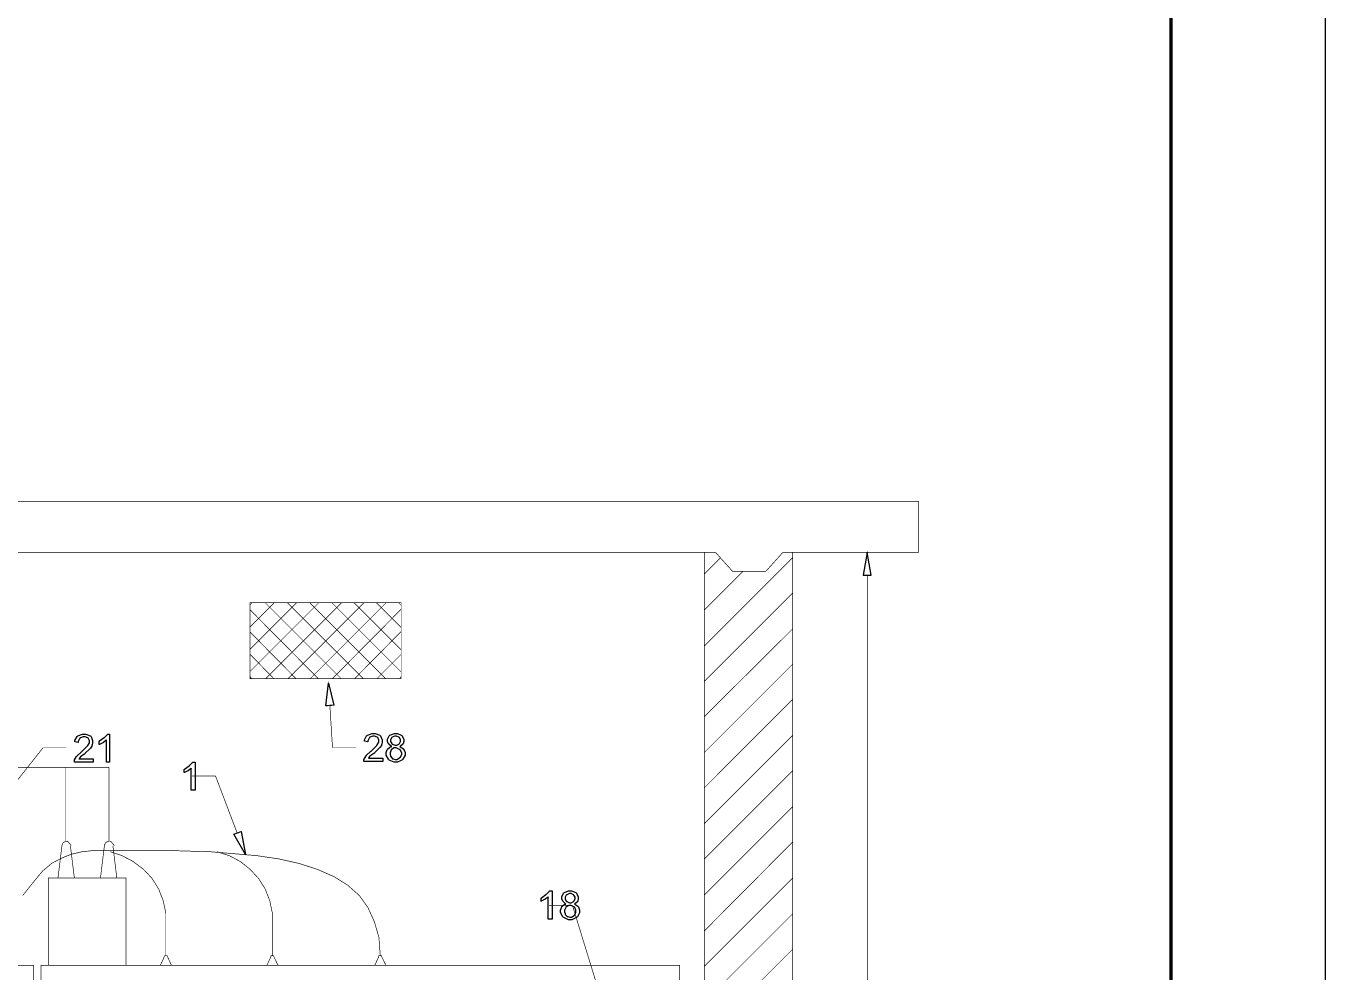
# Model space of a CAD drawing. Header units: metres. Extents: x -593 to 248, y 430 to 1024.
# Drawn here: x 164 to 248.3, y 660 to 721.4 of the extents above; entities that cross this region are included whole.
import ezdxf

# ---------------------------------------------------------------- set-up
doc = ezdxf.new("R2010")
doc.units = ezdxf.units.M
doc.header["$MEASUREMENT"] = 0
for name, color, linetype in [('C00-00-00-BLACK', 7, 'Continuous'), ('C00-7E-FF', 150, 'Continuous'), ('CFF-00-00', 1, 'Continuous'), ('CFF-7E-00', 30, 'Continuous')]:
    doc.layers.add(name, color=color, linetype=linetype)

msp = doc.modelspace()

# ---------------------------------------------------------------- linework, layer by layer
msp.add_line((248.297, 1023.566), (248.297, 429.566))
at = {"lineweight": 100}
msp.add_line((238.297, 1013.566), (238.297, 439.566), dxfattribs=at)
at = {"layer": 'C00-00-00-BLACK', "const_width": 0.0423}
for points in [[(221.94, 690.528), (89.234, 690.528)], [(221.94, 687.223), (221.94, 690.528)], [(102.425, 687.223), (208.75, 687.223)], [(208.031, 618.553), (208.031, 687.223)], [(212.015, 685.992), (209.853, 685.992), (208.75, 687.223)], [(212.015, 685.992), (213.119, 687.223)], [(213.119, 687.223), (221.94, 687.223)], [(213.755, 616.899), (213.755, 687.223)], [(208.031, 685.823), (209.089, 686.881)], [(208.031, 681.161), (213.755, 686.881)], [(208.031, 683.493), (210.531, 685.992)], [(208.031, 678.871), (213.755, 684.594)], [(178.553, 683.832), (178.68, 683.959)], [(178.553, 682.389), (180.122, 683.959)], [(178.553, 680.95), (181.564, 683.959)], [(178.553, 679.508), (183.006, 683.959)], [(184.449, 679.042), (179.529, 683.959)], [(179.572, 679.042), (184.49, 683.959)], [(185.89, 679.042), (180.972, 683.959)], [(181.013, 679.042), (185.933, 683.959)], [(187.331, 679.042), (182.413, 683.959)], [(182.456, 679.042), (187.374, 683.959)], [(188.351, 679.466), (183.856, 683.959)], [(188.351, 680.905), (185.298, 683.959)], [(188.351, 682.348), (186.739, 683.959)], [(188.351, 683.789), (188.182, 683.959)], [(182.963, 679.042), (178.553, 683.493)], [(183.897, 679.042), (188.351, 683.536)], [(181.522, 679.042), (178.553, 682.05)], [(185.34, 679.042), (188.351, 682.093)], [(208.031, 676.582), (213.755, 682.262)], [(180.08, 679.042), (178.553, 680.609)], [(186.782, 679.042), (188.351, 680.609)], [(208.031, 674.25), (213.755, 679.973)], [(178.637, 679.042), (178.553, 679.17)], [(188.266, 679.042), (188.351, 679.17)], [(208.031, 671.963), (213.755, 677.685)], [(208.031, 669.631), (213.755, 675.354)], [(208.031, 667.342), (213.755, 673.065)], [(208.031, 665.012), (213.755, 670.732)], [(166.636, 668.486), (166.582, 668.486), (166.424, 668.402), (166.34, 668.244), (166.34, 668.19)], [(166.636, 668.486), (166.582, 668.486), (166.424, 668.402), (166.34, 668.244), (166.34, 668.19)], [(166.932, 668.19), (166.921, 668.233), (166.706, 668.486), (166.636, 668.486)], [(166.932, 668.19), (166.921, 668.233), (166.706, 668.486), (166.636, 668.486)], [(169.394, 668.486), (169.34, 668.486), (169.18, 668.402), (169.094, 668.244), (169.094, 668.19)], [(169.394, 668.486), (169.34, 668.486), (169.18, 668.402), (169.094, 668.244), (169.094, 668.19)], [(169.733, 668.19), (169.721, 668.233), (169.506, 668.486), (169.436, 668.486)], [(169.733, 668.19), (169.721, 668.233), (169.506, 668.486), (169.436, 668.486)], [(208.031, 662.68), (213.755, 668.443)], [(166.083, 666.112), (166.34, 668.19)], [(166.083, 666.112), (166.34, 668.19)], [(167.145, 666.112), (166.89, 668.19)], [(167.145, 666.112), (166.89, 668.19)], [(168.841, 666.112), (169.094, 668.19)], [(168.841, 666.112), (169.094, 668.19)], [(169.901, 666.112), (169.647, 668.19)], [(169.901, 666.112), (169.647, 668.19)], [(208.031, 660.389), (213.755, 666.112)], [(208.031, 658.058), (213.755, 663.781)], [(172.701, 660.431), (172.742, 660.474), (172.986, 661.006), (172.997, 661.069)], [(173.167, 661.069), (172.997, 661.069)], [(173.167, 661.069), (173.187, 661.006), (173.433, 660.474), (173.466, 660.431)], [(179.614, 660.431), (179.656, 660.474), (179.9, 661.006), (179.911, 661.069)], [(180.08, 661.069), (179.911, 661.069)], [(180.08, 661.069), (180.09, 661.006), (180.345, 660.474), (180.377, 660.431)], [(186.612, 660.431), (186.654, 660.474), (186.897, 661.006), (186.908, 661.069)], [(187.078, 661.069), (186.866, 661.069)], [(187.078, 661.069), (187.088, 661.006), (187.343, 660.474), (187.374, 660.431)], [(208.031, 655.77), (213.755, 661.492)], [(155.481, 660.431), (164.514, 660.431), (164.514, 618.426)]]:
    msp.add_lwpolyline(points, dxfattribs=at)
for points in [[(178.553, 683.959), (188.351, 683.959), (188.351, 679.042), (178.553, 679.042), (178.553, 683.959)], [(165.448, 660.431), (170.495, 660.431), (170.495, 666.112), (165.448, 666.112), (165.448, 660.431)], [(206.416, 621.689), (164.982, 621.689), (164.982, 660.431), (206.416, 660.431), (206.416, 621.689)]]:
    msp.add_lwpolyline(points, close=True, dxfattribs=at)
at = {"layer": 'C00-7E-FF', "const_width": 0.0423}
for points in [[(214.264, 687.223), (219.098, 687.223)], [(218.59, 685.739), (218.59, 656.235)], [(183.728, 677.261), (183.897, 674.547), (185.424, 674.547)], [(161.631, 670.14), (165.109, 674.547), (166.636, 674.547)], [(177.704, 669.039), (176.305, 672.723), (174.778, 672.723)], [(200.989, 659.373), (199.464, 664.331), (197.937, 664.331)]]:
    msp.add_lwpolyline(points, dxfattribs=at)
for points in [[(218.336, 685.739), (218.845, 685.739), (218.59, 687.223), (218.336, 685.739)], [(183.472, 677.261), (183.644, 678.743), (183.983, 677.304), (183.472, 677.261)], [(177.961, 669.123), (178.257, 667.639), (177.492, 668.953), (177.961, 669.123)]]:
    msp.add_lwpolyline(points, close=True, dxfattribs=at)
at = {"layer": 'C00-7E-FF'}
for points in [[(218.336, 685.739), (218.845, 685.739), (218.59, 687.223), (218.336, 685.739)], [(183.472, 677.261), (183.644, 678.743), (183.983, 677.304), (183.472, 677.261)], [(177.961, 669.123), (178.257, 667.639), (177.492, 668.953), (177.961, 669.123)]]:
    msp.add_lwpolyline(points, close=True, dxfattribs=at)
at = {"layer": 'CFF-00-00', "const_width": 0.0423}
for points in [[(166.593, 668.486), (166.593, 673.277), (159.935, 673.277)], [(169.394, 673.277), (166.593, 673.277)], [(169.394, 668.486), (169.394, 673.277)], [(186.994, 661.069), (186.908, 662.254), (186.612, 663.273), (186.186, 664.205), (185.637, 664.969), (184.872, 665.646), (183.983, 666.197), (182.922, 666.663), (181.734, 667.046), (180.418, 667.342), (178.976, 667.555), (177.492, 667.681), (175.965, 667.808), (174.481, 667.851), (173.04, 667.894), (171.682, 667.894), (170.452, 667.894), (169.394, 667.894), (168.459, 667.894), (167.652, 667.808), (166.932, 667.639), (166.297, 667.385), (165.661, 667.046), (165.068, 666.536), (164.473, 665.815), (163.795, 664.969)], [(173.081, 661.069), (173.081, 663.824), (172.912, 664.628), (172.616, 665.392), (172.192, 666.07), (171.64, 666.663), (170.962, 667.173), (170.24, 667.555), (169.478, 667.808)], [(179.995, 661.069), (179.995, 663.824), (179.825, 664.628), (179.529, 665.392), (179.103, 666.07), (178.553, 666.663), (177.918, 667.173), (177.196, 667.555), (176.391, 667.808)]]:
    msp.add_lwpolyline(points, dxfattribs=at)
at = {"layer": 'CFF-7E-00'}
for points in [[(168.375, 673.827), (168.375, 673.616), (167.145, 673.616), (167.145, 673.648), (167.145, 673.72), (167.145, 673.743), (167.154, 673.765), (167.292, 673.976), (167.314, 673.997), (167.324, 674.019), (167.579, 674.262), (167.61, 674.293), (167.663, 674.336), (167.982, 674.654), (167.993, 674.675), (168.014, 674.697), (168.12, 674.873), (168.12, 674.931), (168.12, 674.995), (168.046, 675.164), (168.036, 675.185), (168.014, 675.196), (167.84, 675.27), (167.782, 675.27), (167.718, 675.27), (167.534, 675.196), (167.525, 675.185), (167.503, 675.164), (167.398, 674.957), (167.398, 674.888), (167.187, 674.931), (167.187, 675.026), (167.324, 675.291), (167.355, 675.311), (167.376, 675.334), (167.681, 675.438), (167.782, 675.438), (167.887, 675.438), (168.174, 675.334), (168.206, 675.311), (168.226, 675.291), (168.332, 675.022), (168.332, 674.931), (168.332, 674.878), (168.299, 674.738), (168.29, 674.716), (168.29, 674.664), (168.184, 674.527), (168.163, 674.505), (168.141, 674.485), (167.855, 674.198), (167.824, 674.166), (167.78, 674.135), (167.534, 673.965), (167.525, 673.954), (167.514, 673.944), (167.451, 673.838), (167.441, 673.827), (168.375, 673.827)], [(169.436, 673.616), (169.224, 673.616), (169.224, 675.058), (169.213, 675.037), (169.03, 674.899), (169.009, 674.888), (168.987, 674.879), (168.776, 674.77), (168.755, 674.759), (168.755, 674.972), (168.787, 674.995), (169.073, 675.207), (169.094, 675.227), (169.126, 675.249), (169.297, 675.418), (169.308, 675.438), (169.436, 675.438), (169.436, 673.616)], [(187.163, 673.87), (187.163, 673.658), (185.933, 673.658), (185.933, 673.689), (185.933, 673.761), (185.933, 673.785), (185.942, 673.806), (186.08, 674.019), (186.102, 674.04), (186.112, 674.062), (186.368, 674.304), (186.401, 674.336), (186.454, 674.379), (186.771, 674.696), (186.782, 674.716), (186.802, 674.738), (186.908, 674.915), (186.908, 674.972), (186.908, 675.037), (186.834, 675.207), (186.824, 675.227), (186.802, 675.238), (186.627, 675.311), (186.569, 675.311), (186.505, 675.311), (186.323, 675.238), (186.313, 675.227), (186.291, 675.207), (186.186, 675), (186.186, 674.931), (185.974, 674.972), (185.974, 675.069), (186.112, 675.334), (186.143, 675.354), (186.164, 675.376), (186.467, 675.481), (186.569, 675.481), (186.675, 675.481), (186.961, 675.376), (186.994, 675.354), (187.015, 675.334), (187.121, 675.063), (187.121, 674.972), (187.121, 674.92), (187.088, 674.781), (187.078, 674.759), (187.078, 674.706), (186.961, 674.569), (186.951, 674.547), (186.929, 674.526), (186.644, 674.241), (186.612, 674.209), (186.569, 674.177), (186.323, 674.008), (186.313, 673.997), (186.302, 673.987), (186.239, 673.881), (186.229, 673.87), (187.163, 673.87)], [(187.756, 674.632), (187.723, 674.643), (187.553, 674.781), (187.544, 674.802), (187.522, 674.813), (187.46, 674.966), (187.46, 675.015), (187.46, 675.1), (187.564, 675.334), (187.586, 675.354), (187.618, 675.376), (187.913, 675.481), (188.012, 675.481), (188.107, 675.481), (188.361, 675.376), (188.392, 675.354), (188.413, 675.334), (188.519, 675.095), (188.519, 675.015), (188.519, 674.963), (188.488, 674.813), (188.478, 674.802), (188.467, 674.781), (188.286, 674.643), (188.266, 674.632), (188.286, 674.622), (188.497, 674.485), (188.519, 674.463), (188.529, 674.442), (188.605, 674.235), (188.605, 674.166), (188.605, 674.071), (188.467, 673.806), (188.435, 673.785), (188.404, 673.753), (188.11, 673.616), (188.012, 673.616), (187.895, 673.616), (187.575, 673.753), (187.544, 673.785), (187.522, 673.806), (187.374, 674.077), (187.374, 674.166), (187.374, 674.241), (187.448, 674.442), (187.46, 674.463), (187.48, 674.485), (187.687, 674.632), (187.756, 674.632)], [(187.67, 675.015), (187.67, 674.963), (187.745, 674.824), (187.756, 674.802), (187.777, 674.792), (187.953, 674.716), (188.012, 674.716), (188.065, 674.716), (188.201, 674.792), (188.223, 674.802), (188.233, 674.824), (188.308, 674.968), (188.308, 675.015), (188.308, 675.069), (188.233, 675.218), (188.223, 675.227), (188.201, 675.238), (188.059, 675.311), (188.012, 675.311), (187.948, 675.311), (187.777, 675.238), (187.756, 675.227), (187.745, 675.218), (187.67, 675.066), (187.67, 675.015)], [(187.628, 674.166), (187.628, 674.125), (187.659, 674.008), (187.67, 673.997), (187.68, 673.976), (187.786, 673.838), (187.797, 673.827), (187.851, 673.827), (187.971, 673.785), (188.012, 673.785), (188.076, 673.785), (188.244, 673.892), (188.266, 673.913), (188.286, 673.924), (188.392, 674.106), (188.392, 674.166), (188.392, 674.23), (188.286, 674.41), (188.266, 674.42), (188.244, 674.442), (188.037, 674.547), (187.969, 674.547), (187.905, 674.547), (187.734, 674.442), (187.713, 674.42), (187.702, 674.41), (187.628, 674.228), (187.628, 674.166)], [(174.993, 671.793), (174.735, 671.793), (174.735, 673.235), (174.724, 673.214), (174.545, 673.076), (174.524, 673.065), (174.502, 673.056), (174.29, 672.95), (174.269, 672.939), (174.269, 673.151), (174.301, 673.173), (174.586, 673.384), (174.608, 673.404), (174.64, 673.426), (174.809, 673.596), (174.82, 673.616), (174.993, 673.616), (174.993, 671.793)], [(198.148, 663.443), (197.891, 663.443), (197.891, 664.885), (197.88, 664.865), (197.701, 664.727), (197.68, 664.716), (197.659, 664.705), (197.446, 664.597), (197.426, 664.586), (197.426, 664.8), (197.457, 664.822), (197.742, 665.033), (197.765, 665.053), (197.796, 665.075), (197.967, 665.256), (197.978, 665.266), (198.148, 665.266), (198.148, 663.443)], [(199.036, 664.417), (199.015, 664.428), (198.878, 664.565), (198.869, 664.586), (198.846, 664.597), (198.783, 664.75), (198.783, 664.8), (198.783, 664.885), (198.888, 665.118), (198.91, 665.139), (198.942, 665.161), (199.203, 665.266), (199.292, 665.266), (199.398, 665.266), (199.686, 665.161), (199.717, 665.139), (199.738, 665.118), (199.844, 664.88), (199.844, 664.8), (199.844, 664.748), (199.811, 664.597), (199.801, 664.586), (199.79, 664.565), (199.611, 664.428), (199.59, 664.417), (199.611, 664.407), (199.822, 664.269), (199.844, 664.247), (199.854, 664.226), (199.929, 664.02), (199.929, 663.951), (199.929, 663.856), (199.792, 663.591), (199.76, 663.569), (199.727, 663.537), (199.432, 663.4), (199.334, 663.4), (199.217, 663.4), (198.9, 663.537), (198.869, 663.569), (198.846, 663.591), (198.699, 663.861), (198.699, 663.951), (198.699, 664.025), (198.772, 664.226), (198.783, 664.247), (198.804, 664.269), (198.977, 664.417), (199.036, 664.417)], [(198.995, 664.8), (198.995, 664.748), (199.068, 664.608), (199.079, 664.586), (199.1, 664.576), (199.275, 664.501), (199.334, 664.501), (199.386, 664.501), (199.526, 664.576), (199.548, 664.586), (199.558, 664.608), (199.632, 664.753), (199.632, 664.8), (199.632, 664.854), (199.558, 665.002), (199.548, 665.012), (199.526, 665.023), (199.381, 665.096), (199.334, 665.096), (199.269, 665.096), (199.1, 665.023), (199.079, 665.012), (199.068, 665.002), (198.995, 664.851), (198.995, 664.8)], [(198.952, 663.951), (198.952, 663.91), (198.984, 663.793), (198.995, 663.781), (198.995, 663.74), (199.111, 663.623), (199.122, 663.612), (199.174, 663.612), (199.294, 663.569), (199.334, 663.569), (199.398, 663.569), (199.568, 663.675), (199.59, 663.696), (199.611, 663.707), (199.675, 663.89), (199.675, 663.951), (199.675, 664.014), (199.611, 664.195), (199.59, 664.205), (199.568, 664.226), (199.36, 664.331), (199.292, 664.331), (199.227, 664.331), (199.057, 664.226), (199.036, 664.205), (199.026, 664.195), (198.952, 664.013), (198.952, 663.951)]]:
    msp.add_lwpolyline(points, close=True, dxfattribs=at)

doc.saveas('drawing.dxf')
